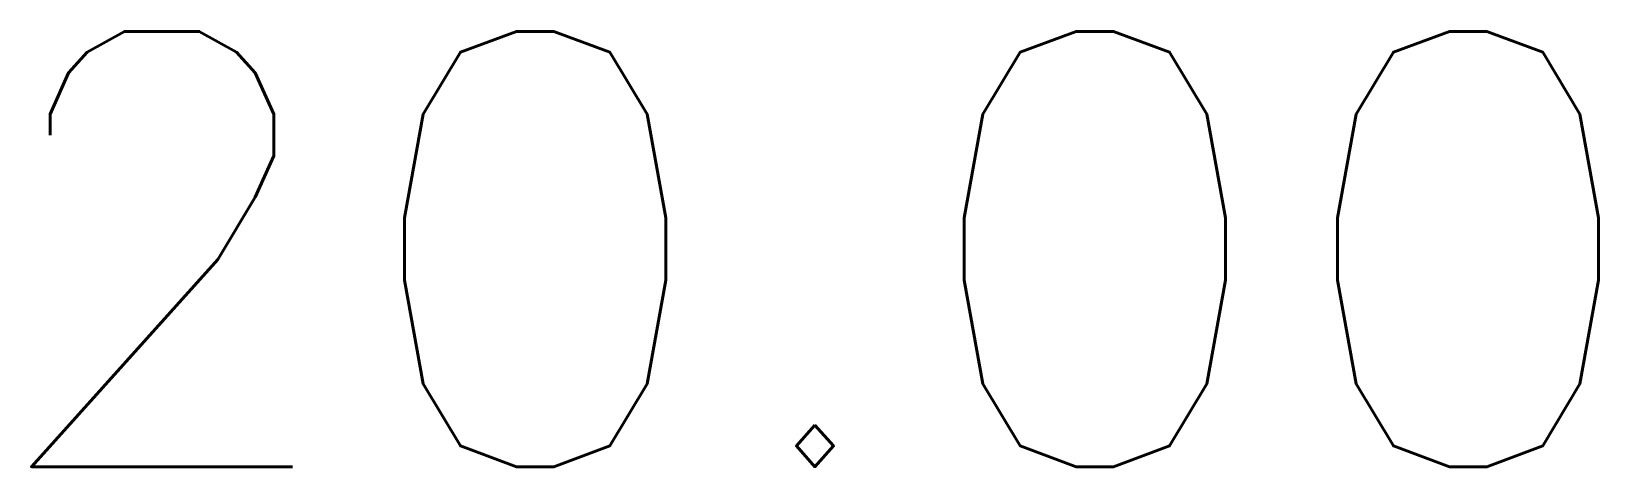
# Model space of a CAD drawing. Extents: x -1.8 to 1.8, y -1.01 to -0.01.
import ezdxf
from ezdxf.enums import TextEntityAlignment as Align

# ---------------------------------------------------------------- set-up
doc = ezdxf.new("R2010")
doc.units = 0
doc.header["$MEASUREMENT"] = 0
doc.layers.add('RETICULA', color=1, linetype='CONTINUOUS')
doc.styles.add('ROMANS', font='romans.shx')

msp = doc.modelspace()

# ---------------------------------------------------------------- texts
at = {"layer": 'RETICULA', "color": 6, "style": 'ROMANS'}
msp.add_text('20.00', height=1, dxfattribs=at).set_placement((0, -1.0138), align=Align.CENTER)

doc.saveas('drawing.dxf')
